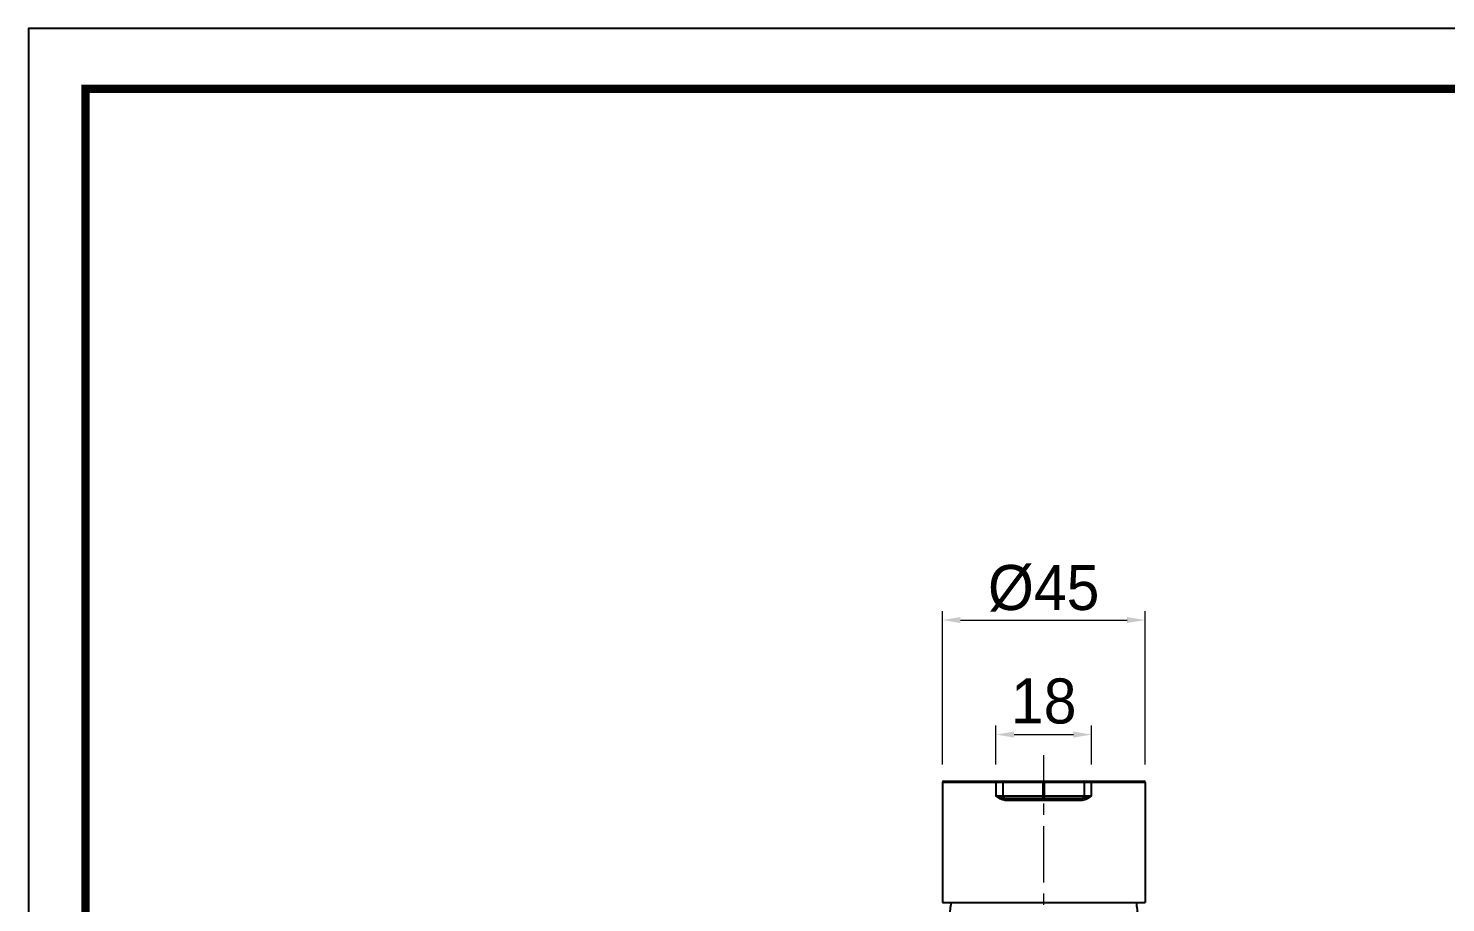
# Model space of a CAD drawing. Extents: x 0 to 790, y 0 to 579.
# Drawn here: x 0 to 314.6, y 384.6 to 578.8 of the extents above; entities that cross this region are included whole.
import ezdxf

# ---------------------------------------------------------------- set-up
doc = ezdxf.new("R2010")
doc.units = 0
doc.header["$LTSCALE"] = 10
doc.header["$MEASUREMENT"] = 0
doc.header["$PDMODE"] = 3
doc.header["$PDSIZE"] = -10
doc.linetypes.add('CENTER', pattern=[2, 1.25, -0.25, 0.25, -0.25])
doc.layers.get('0').update_dxf_attribs({"linetype": 'CONTINUOUS'})
doc.layers.get('DEFPOINTS').update_dxf_attribs({"linetype": 'CONTINUOUS'})
doc.layers.add('BODY', color=7, linetype='CONTINUOUS')
doc.styles.add('Daelim Dimension', font='H2GTRE.TTF')
doc.dimstyles.new('DEFAULT', dxfattribs={"dimscale": 2, "dimtxt": 2, "dimasz": 2, "dimexe": 0, "dimexo": 2, "dimgap": 1, "dimtad": 1, "dimdec": 1, "dimzin": 9, "dimdsep": 46, "dimtxsty": 'Daelim Dimension', "dimcen": 0.5, "dimclrd": 252, "dimclre": 252, "dimclrt": 3, "dimadec": 1, "dimazin": 0, "dimtfac": 1, "dimtdec": 1, "dimtix": 1, "dimtmove": 0, "dimatfit": 3, "dimfxl": 1, "dimtolj": 1, "dimtzin": 1, "dimlwd": 9, "dimlwe": 9, "dimarcsym": 0})

# ---------------------------------------------------------------- blocks, each defined once
blk = doc.blocks.new('*D0')
at = {"color": 5, "lineweight": 9, "ltscale": 0.5, "transparency": 16777216}
for p, q in [((202.87, 415.34), (202.87, 449.38)), ((206.87, 447.38), (243.87, 447.38)), ((247.87, 415.34), (247.87, 449.38))]:
    blk.add_line(p, q, dxfattribs=at)
at = {"color": 5, "ltscale": 0.5, "transparency": 16777216}
for points in [[(206.87, 448.05), (206.87, 446.72), (202.87, 447.38)], [(243.87, 448.05), (243.87, 446.72), (247.87, 447.38)]]:
    blk.add_solid(points, dxfattribs=at)
at = {"layer": 'DEFPOINTS', "color": 0, "ltscale": 0.5, "transparency": 16777216}
for p in [(247.87, 447.38), (202.87, 411.34), (247.87, 411.34)]:
    blk.add_point(p, dxfattribs=at)
at = {"color": 7, "ltscale": 0.5, "transparency": 16777216, "insert": (225.37, 459.61), "char_height": 10, "attachment_point": 2, "style": 'Daelim Dimension'}
blk.add_mtext('\\A1;%%c45', dxfattribs=at)
blk = doc.blocks.new('*D12')
at = {"color": 5, "lineweight": 9, "ltscale": 0.5, "transparency": 16777216}
for p, q in [((214.78, 415.34), (214.78, 423.96)), ((218.78, 421.96), (231.96, 421.96)), ((235.96, 415.34), (235.96, 423.96))]:
    blk.add_line(p, q, dxfattribs=at)
at = {"color": 5, "ltscale": 0.5, "transparency": 16777216}
for points in [[(218.78, 422.63), (218.78, 421.29), (214.78, 421.96)], [(231.96, 422.63), (231.96, 421.29), (235.96, 421.96)]]:
    blk.add_solid(points, dxfattribs=at)
at = {"layer": 'DEFPOINTS', "color": 0, "ltscale": 0.5, "transparency": 16777216}
for p in [(235.96, 421.96), (214.78, 411.34), (235.96, 411.34)]:
    blk.add_point(p, dxfattribs=at)
at = {"color": 7, "ltscale": 0.5, "transparency": 16777216, "insert": (225.37, 434.42), "char_height": 10, "attachment_point": 2, "style": 'Daelim Dimension'}
blk.add_mtext('\\A1;18', dxfattribs=at)

msp = doc.modelspace()

# ---------------------------------------------------------------- linework, layer by layer
at = {"color": 7, "linetype": 'Continuous'}
for p, q in [((202.87, 411.34), (202.87, 384.64)), ((247.87, 411.34), (202.87, 411.34)), ((203.17, 411.64), (247.57, 411.64)), ((214.78, 411.34), (214.78, 408.34)), ((216.37, 408.34), (216.37, 411.34)), ((225.17, 411.64), (225.17, 407.84)), ((225.57, 407.84), (225.57, 411.64)), ((234.37, 411.34), (234.37, 408.34)), ((235.96, 408.34), (235.96, 411.34)), ((247.87, 411.34), (247.87, 384.64)), ((214.78, 408.34), (235.96, 408.34)), ((216.65, 407.84), (234.09, 407.84)), ((233.9, 407.34), (216.84, 407.34)), ((202.87, 384.64), (247.87, 384.64))]:
    msp.add_line(p, q, dxfattribs=at)
at = {"ltscale": 0.5}
msp.add_lwpolyline([(0, 0), (789.88, 0), (789.88, 578.76), (0, 578.76)], close=True, dxfattribs=at)
at = {"color": 5, "linetype": 'ByBlock', "lineweight": 200, "const_width": 1.82}
msp.add_lwpolyline([(12.7, 24.78), (777.1, 24.78), (777.1, 565.32), (12.7, 565.32)], close=True, dxfattribs=at)
at = {"color": 7, "linetype": 'Continuous'}
for centre, radius, start, end in [((203.17, 411.34), 0.3, 90, 180), ((216.67, 411.34), 0.3, 90, 180), ((234.07, 411.34), 0.3, 0, 90), ((247.57, 411.34), 0.3, 0, 90), ((216.87, 408.34), 0.5, 180, 270), ((233.87, 408.34), 0.5, 270, 0), ((225.37, 380.96), 20.91, 169.8737, 178.146), ((225.37, 380.96), 20.91, 1.854, 10.1263)]:
    msp.add_arc(centre, radius, start, end, dxfattribs=at)
for points, knots in [([(214.92, 411.64), (214.88, 411.64), (214.82, 411.56), (214.79, 411.45), (214.78, 411.38), (214.78, 411.34)], [0, 0, 0, 0, 0.379621, 0.670854, 1, 1, 1, 1]), ([(235.82, 411.64), (235.86, 411.64), (235.92, 411.56), (235.95, 411.45), (235.96, 411.38), (235.96, 411.34)], [0, 0, 0, 0, 0.379621, 0.670854, 1, 1, 1, 1]), ([(216.15, 407.91), (215.93, 407.97), (215.47, 408.12), (215.02, 408.27), (214.78, 408.34)], [0, 0, 0, 0, 0.479129, 1, 1, 1, 1]), ([(216.84, 407.34), (216.46, 407.34), (215.7, 407.63), (215.09, 408.1), (214.78, 408.34)], [0, 0, 0, 0, 0.497201, 1, 1, 1, 1]), ([(216.65, 407.84), (216.66, 407.84), (216.7, 407.83), (216.73, 407.8), (216.74, 407.77)], [0, 0, 0, 0, 0.210699, 1, 1, 1, 1]), ([(216.74, 407.77), (216.78, 407.72), (216.83, 407.57), (216.84, 407.42), (216.84, 407.34)], [0, 0, 0, 0, 0.436973, 1, 1, 1, 1]), ([(235.96, 408.34), (235.65, 408.1), (235.04, 407.63), (234.28, 407.34), (233.9, 407.34)], [0, 0, 0, 0, 0.502799, 1, 1, 1, 1]), ([(233.9, 407.34), (233.9, 407.42), (233.91, 407.57), (233.96, 407.72), (233.99, 407.78)], [0, 0, 0, 0, 0.564074, 1, 1, 1, 1]), ([(234.01, 407.8), (234.02, 407.81), (234.04, 407.83), (234.07, 407.84), (234.09, 407.84)], [0, 0, 0, 0, 0.291559, 1, 1, 1, 1]), ([(235.96, 408.34), (235.63, 408.24), (235.16, 408.08), (234.54, 407.89), (234.24, 407.84), (234.09, 407.84)], [0, 0, 0, 0, 0.525262, 0.766392, 1, 1, 1, 1])]:
    msp.add_open_spline(points, degree=3, knots=knots, dxfattribs=at)
for points in [[(216.65, 407.84), (216.48, 407.84), (216.31, 407.87), (216.15, 407.91)], [(233.99, 407.78), (234, 407.78), (234.01, 407.79), (234.01, 407.8)]]:
    msp.add_open_spline(points, degree=3, dxfattribs=at)
at = {"layer": 'BODY', "color": 1, "linetype": 'CENTER', "lineweight": 5}
msp.add_line((225.37, 229.14), (225.37, 417.42), dxfattribs=at)

# ---------------------------------------------------------------- dimensions: what is measured, and where the dimension line sits
at = {"color": 5, "ltscale": 0.5}
for base, p1, p2, text, picture, middle in [((247.87, 447.38), (202.87, 411.34), (247.87, 411.34), '%%c<>', '*D0', (225.37, 447.38)), ((235.96, 421.96), (214.78, 411.34), (235.96, 411.34), '18', '*D12', (225.37, 421.96))]:
    dim = msp.add_linear_dim(base=base, p1=p1, p2=p2, text=text, dimstyle='DEFAULT', override={"dimtxt": 5, "dimexe": 1, "dimdec": 0, "dimclrd": 5, "dimclre": 5, "dimclrt": 7}, dxfattribs=at)
    dim.commit()
    dim.dimension.update_dxf_attribs({"geometry": picture, "text_midpoint": middle, "dimtype": 160})

doc.saveas('drawing.dxf')
